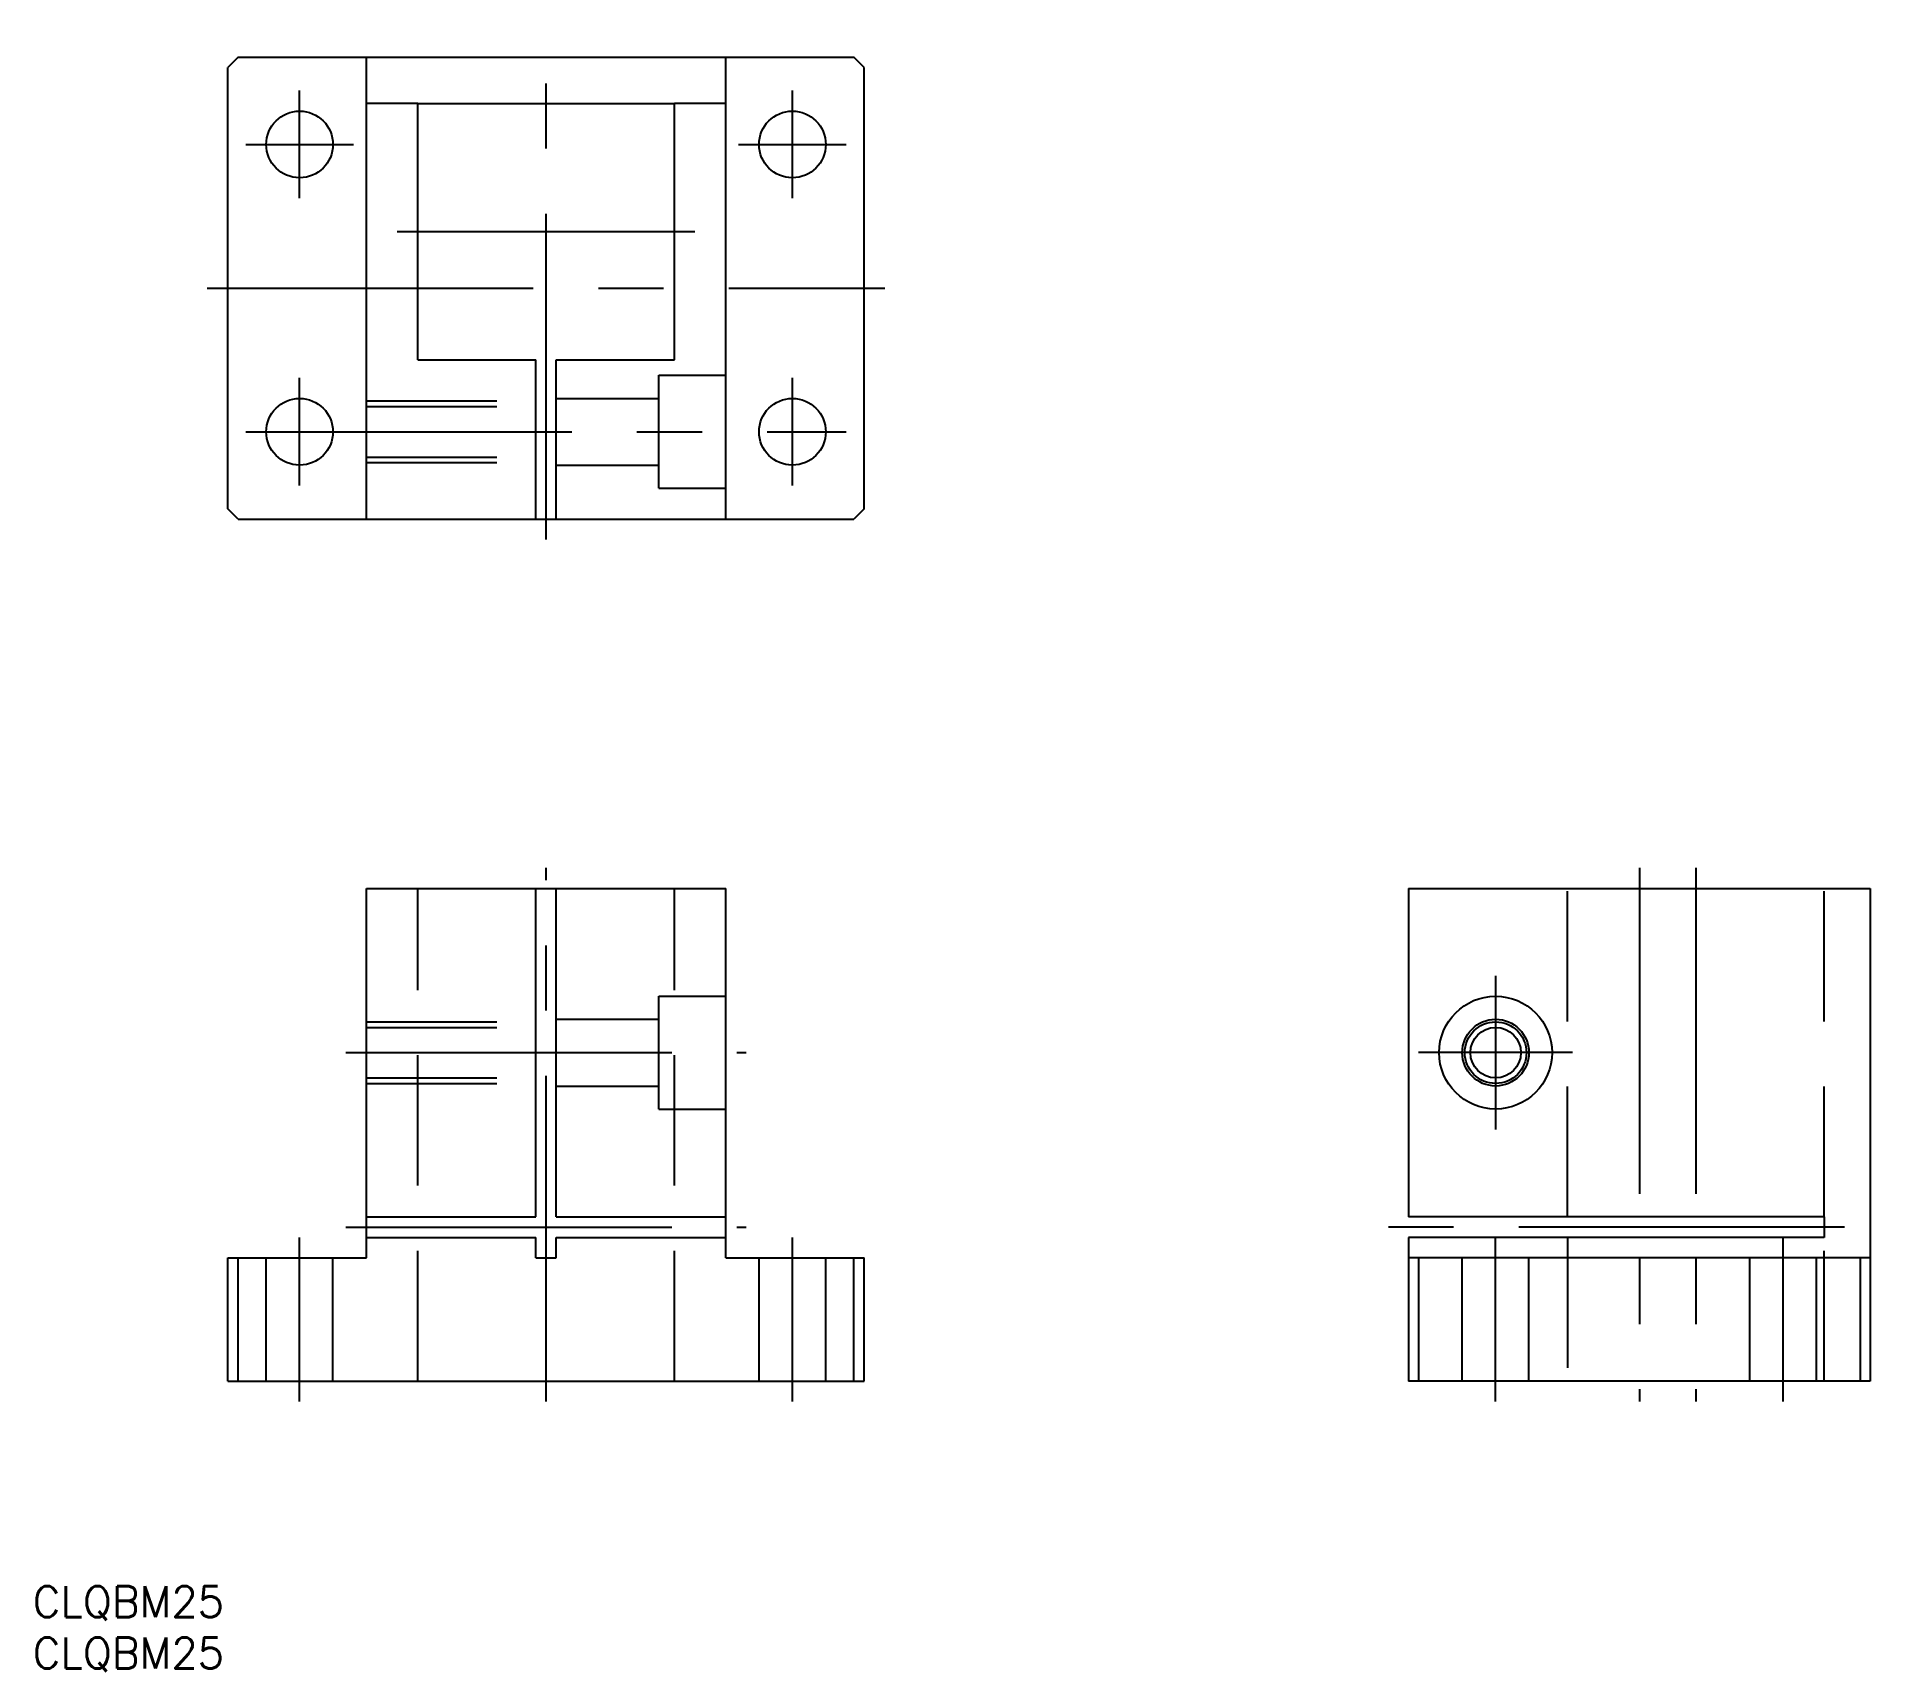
# Model space of a CAD drawing. Extents: x -50 to 129, y -28 to 131.
import ezdxf

# ---------------------------------------------------------------- set-up
doc = ezdxf.new("R2010")
doc.units = 0
doc.linetypes.add('CENTER', pattern=[50.8, 31.75, -6.35, 6.35, -6.35])
doc.linetypes.add('DASHED', pattern=[19.05, 12.7, -6.35])
doc.layers.get('0').update_dxf_attribs({"linetype": 'CONTINUOUS'})
doc.layers.add('CENTER', color=1, linetype='CONTINUOUS')
doc.styles.get("Standard").update_dxf_attribs({"font": 'txt.shx', "height": 3, "bigfont": 'bigfont.shx'})

msp = doc.modelspace()

# ---------------------------------------------------------------- linework, layer by layer
at = {"color": 7, "linetype": 'CONTINUOUS'}
for p, q in [((-30, 129), (-31, 128)), ((-30, 129), (30, 129)), ((-17.5, 84), (-17.5, 129)), ((17.5, 84), (17.5, 129)), ((31, 128), (30, 129)), ((-31, 85), (-31, 128)), ((31, 85), (31, 128)), ((-12.5, 124.5), (12.5, 124.5)), ((-12.5, 99.5), (-12.5, 124.5)), ((12.5, 99.5), (12.5, 124.5)), ((-12.5, 99.5), (-1, 99.5)), ((-1, 84), (-1, 99.5)), ((1, 84), (1, 99.5)), ((1, 99.5), (12.5, 99.5)), ((-30, 84), (-31, 85)), ((-30, 84), (30, 84)), ((31, 85), (30, 84)), ((-17.5, 48), (17.5, 48)), ((-17.5, 12), (-17.5, 48)), ((-1, 16), (-1, 48)), ((1, 16), (1, 48)), ((17.5, 12), (17.5, 48)), ((84, 48), (129, 48)), ((84, 48), (84, 16)), ((129, 48), (129, 0)), ((-17.5, 16), (-1, 16)), ((1, 16), (17.5, 16)), ((124.5, 16), (84, 16)), ((124.5, 16), (124.5, 14)), ((-17.5, 14), (-1, 14)), ((-1, 12), (-1, 14)), ((1, 12), (1, 14)), ((1, 14), (17.5, 14)), ((124.5, 14), (84, 14)), ((84, 14), (84, 0)), ((-31, 12), (-17.5, 12)), ((-31, 0), (-31, 12)), ((-30, 0), (-30, 12)), ((-1, 12), (1, 12)), ((17.5, 12), (31, 12)), ((30, 0), (30, 12)), ((31, 0), (31, 12)), ((129, 12), (84, 12)), ((85, 12), (85, 0)), ((128, 12), (128, 0)), ((-31, 0), (31, 0)), ((129, 0), (84, 0))]:
    msp.add_line(p, q, dxfattribs=at)
at = {"color": 3, "linetype": 'DASHED'}
for p, q in [((-12.5, 124.5), (-17.5, 124.5)), ((17.5, 124.5), (12.5, 124.5)), ((11, 87), (11, 98)), ((11, 98), (17.5, 98)), ((-17.5, 95.5), (-1, 95.5)), ((-17.5, 94.96), (-1, 94.96)), ((1, 95.75), (11, 95.75)), ((-17.5, 90.04), (-1, 90.04)), ((-17.5, 89.5), (-1, 89.5)), ((1, 89.25), (11, 89.25)), ((11, 87), (17.5, 87)), ((-12.5, 0), (-12.5, 48)), ((12.5, 0), (12.5, 48)), ((99.5, 16), (99.5, 48)), ((124.5, 16), (124.5, 48)), ((11, 26.5), (11, 37.5)), ((11, 37.5), (17.5, 37.5)), ((-17.5, 35), (-1, 35)), ((-17.5, 34.46), (-1, 34.46)), ((1, 35.25), (11, 35.25)), ((-17.5, 29.54), (-1, 29.54)), ((-17.5, 29), (-1, 29)), ((1, 28.75), (11, 28.75)), ((11, 26.5), (17.5, 26.5)), ((99.5, 14), (99.5, 0)), ((124.5, 0), (124.5, 14)), ((-27.25, 0), (-27.25, 12)), ((-20.75, 0), (-20.75, 12)), ((20.75, 0), (20.75, 12)), ((27.25, 0), (27.25, 12)), ((89.25, 0), (89.25, 12)), ((95.75, 0), (95.75, 12)), ((117.25, 0), (117.25, 12)), ((123.75, 0), (123.75, 12))]:
    msp.add_line(p, q, dxfattribs=at)
at = {"color": 7, "linetype": 'CONTINUOUS'}
for centre, radius in [((-24, 120.5), 3.25), ((24, 120.5), 3.25), ((-24, 92.5), 3.25), ((24, 92.5), 3.25), ((92.5, 32), 5.5), ((92.5, 32), 3.25), ((92.5, 32), 2.46)]:
    msp.add_circle(centre, radius, dxfattribs=at)
at = {"color": 3, "linetype": 'CONTINUOUS'}
msp.add_circle((92.5, 32), 3, dxfattribs=at)
at = {"layer": 'CENTER', "color": 1, "linetype": 'CENTER'}
for p, q in [((0, 82), (0, 131)), ((-24, 115.25), (-24, 125.75)), ((24, 115.25), (24, 125.75)), ((-29.25, 120.5), (-18.75, 120.5)), ((18.75, 120.5), (29.25, 120.5)), ((-14.5, 112), (14.5, 112)), ((-33, 106.5), (33, 106.5)), ((-24, 87.25), (-24, 97.75)), ((24, 87.25), (24, 97.75)), ((-29.25, 92.5), (29.25, 92.5)), ((0, -2), (0, 50)), ((106.5, 50), (106.5, -2)), ((112, 50), (112, -2)), ((92.5, 39.5), (92.5, 24.5)), ((-19.5, 32), (19.5, 32)), ((100, 32), (85, 32)), ((-19.5, 15), (19.5, 15)), ((126.5, 15), (82, 15)), ((-24, -2), (-24, 14)), ((24, -2), (24, 14)), ((92.5, -2), (92.5, 14)), ((120.5, -2), (120.5, 14))]:
    msp.add_line(p, q, dxfattribs=at)

# ---------------------------------------------------------------- texts
at = {"color": 7, "linetype": 'CONTINUOUS'}
for p in [(-50, -23), (-50, -28)]:
    msp.add_text('CLQBM25', height=3, dxfattribs=at).set_placement(p)

doc.saveas('drawing.dxf')
